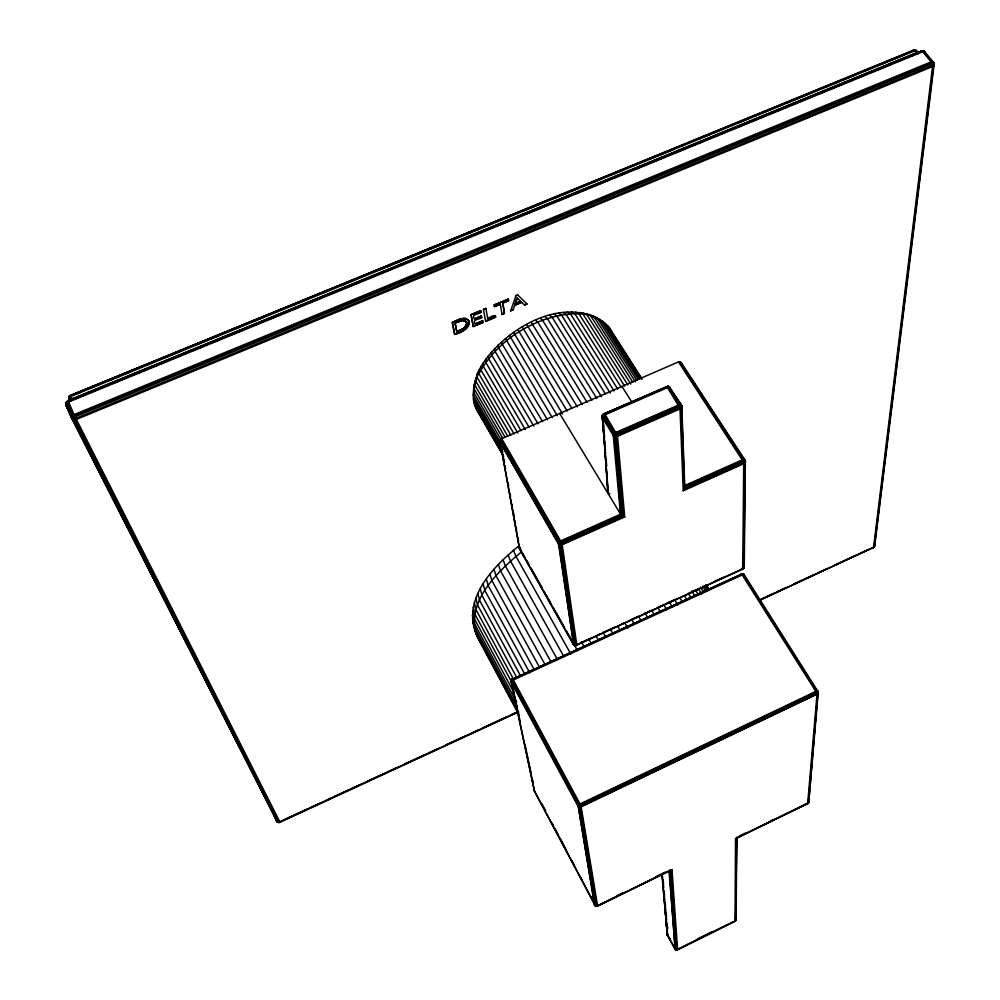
<?xml version="1.0" encoding="UTF-8"?>
<svg xmlns="http://www.w3.org/2000/svg" width="1000" height="1000" viewBox="0 0 1000 1000"><rect width="100%" height="100%" fill="white"/><g stroke="black" fill="none" stroke-linecap="round" stroke-linejoin="round"><path stroke-width="1.5" d="M683.25 490.763L684.8 487.5L684.475 485.65L742.55 459.725C745.387 457.8 746.75 462.8 743.962 463.625L683.25 490.763L679.987 408.2L667.5 387.612L666.65 386.637L666.125 387.275L669.85 387.663L668.088 386.35L604.138 413.625L602.337 415.65L602.513 417.875L613.212 435.225L615.588 436.587L617.575 436.287L680.088 408.913L681.787 406.95L681.3 404.825L668.662 386.488L680.85 405.887L615.237 434.6L603.162 415.175L603.562 414.225L666.65 386.637L669.25 386.788L670.45 388.3L668.662 386.488L670.45 388.3M669.038 871.188L675.238 949.513L677.537 949.8L735.013 921.263L735.537 838.688L808.713 802.55L817.887 691.2L815.812 691.388L578.112 804.912L594.475 904.975L595.625 906.112L597.625 906.075L672.013 869.65L677.575 949.663L676.888 950L674.825 948.988L667.288 934.938L662.712 881.075M674.712 948.8L677.412 949.75L735.55 920.888L736.712 837.3L736.162 919.65C734.375 921.875 734.7 921.275 736.162 919.65C736.025 918.35 735.3 921.413 736.15 919.025M735.062 921.125L735.962 920.238L736.525 838.275M741.513 568.275L742.763 569.25L743.7 462.2L678.487 361.9L500.838 439.012L500.1 442.238L519.6 549.125L520.212 549.775L519.95 548.45L519.6 549.125L573.275 644.362L575.15 645.575L743.462 568.8L744.262 567.15L745.362 460.525L681.162 362.575L678.487 361.9M679.35 361.75L744.438 461.737L743.525 568.462L742.575 569.362M744.688 459.475L744.7 460.825L684.8 487.5L681.787 406.125L680.225 404.312L614.275 433.162L613.212 435.225L620.475 514.225L560.837 540.85L558.387 543.15L573.812 645L576.487 645.225L743.913 568.212L745.062 459.775L745.25 462.512M641.925 378.738L609.275 327.625C568.925 289.125 501.138 329.25 478.988 370.138C475.988 382.863 469.087 397.537 477.038 410.312L503.338 455.975M668.088 386.975L666.175 386.788L668.263 386.4L667.5 387.612L605.225 414.7L602.95 416.512L607.7 493.062L609.837 493.675M477.1 407.925L477.038 410.312L483.638 420.462M478.988 370.138L477.35 373.775L477.238 377.55L510.788 435.138M669.25 386.788L681.612 405.6L680.812 407.65L617.45 435.588L614.688 435.675L613.3 434.575L602.337 415.65L608.237 493.612L602.513 417.875C601.325 416.312 603.888 411.875 605.225 414.7L617.45 435.588L624.712 516.925L561.487 545.05L558.325 543.725L500.1 442.238L558.387 543.15L561.487 545.05L575.988 645.263L575.188 645.612L560.375 543.787L622.762 516.237L624.712 516.925M594.475 904.975L596.213 906.287L597.625 906.075L580.975 805.738L513.35 679.975C512.775 677.575 510.675 680.225 511.075 681.575L534.475 791.225L511.112 680.863L511.875 679.613L742.862 573.775L817.65 692.3L579.375 805.65L512.038 680.825L511.65 679.887L512.775 679.038M477.35 373.775L475.838 381.262L507.738 436.138M501.587 438.462L562.013 543.375L576.825 645.013C575.037 647.138 571.2 642.35 574.288 645.05L559.825 543.65L500.05 441L519.6 549.125M454.725 334.35C473.375 330.7 473.913 309.962 452.362 322.562L454.725 334.35C460.238 332.188 470.487 328.9 468.888 321.087M474.05 398.787L473.9 401.812L502.688 451.725M475.988 377.375L474.738 384.913L505 437.075M474.925 380.913L473.312 395.387L500.65 442.738M474.175 384.387L473.95 388.5L502.587 437.938M473.713 387.775L473.475 392L501.262 440.037M743.95 565.725L744.112 567.625L744.237 566.425L743.312 567.925L743.95 565.725L744.112 567.625L742.837 568.913M518.7 712.288L474.738 630.188C464.487 595.5 494.575 565.612 519.062 545.763L521.7 551.688C497.688 571.587 464.55 602.525 477.312 636.975L518.837 714.6M924.438 52.362L925.337 53.075L923.875 51.025L920.913 51.35L66.3 402.25L65.975 404.7L71.65 418.25L73.5 419.7L76.325 419.462L932.55 66.537L934.112 65.062L933.612 62.325L923.875 51.025L921.388 50.975L68.025 400.8L66.3 402.25L66.137 405.65L71.65 418.25L277.613 822.125L280.075 822.312L517.975 712.237M511.075 681.575L511.163 680.475L511.3 682.237L577.762 805.775L579.688 807.038L581.3 806.787L818.075 693.6L817.975 691.513L744.1 574.587C742.412 573.725 739.562 573.975 743.3 573.925C744.75 575.75 744.788 573.625 742.325 574.875L513.35 679.975L511.3 682.237L512.087 679.45L742.65 574.087C744.912 575.425 743.263 572.925 743 574.625L816.5 691.112L817.625 694.188L817.887 691.2L818.075 693.6M602.337 415.65L604.513 443.188M735.537 838.688L807.663 803.688L816.988 694.613L815.812 691.388L741.625 574.012L511.538 679.788L512.587 678.863M750.55 831.112L808.238 803.288L817.975 691.513M818.25 692.2L808.713 802.55L807.75 803.487M272.863 812.625L276.65 821.087L277.613 822.125L280.075 822.312L278.962 822.337L74.887 419.812L71.487 417.3L71.888 416.275L74.05 414.613L931.1 61.863L933.075 61.75L933.538 65.912L874.275 546.925L760.125 600.188M510.575 215.25L70.638 395.45L68.95 396.65L68.787 399.775L68.95 396.65L70.537 395.312L913.363 50.188L915.638 50.237L916.888 51.312L916.988 52.125L915.075 50.113L913.938 50.312L69.438 396.025L71.375 400.65M71.787 416.763L66.137 405.65L66.162 402.612L68.138 400.95L68.475 401.587M604.525 442.638L602.225 416.275L603.15 414.35L668.088 386.512L669.038 387.2M65.975 404.7L68.513 402.013L922.712 51.725L925.225 52.188L922.025 51.1L66.838 401.575L72.787 415.337L72.362 419.162L277.175 821.8L280.038 822.2M808.775 802.237L808.637 800.638L807.663 803.688M742.325 574.875L742.7 573.7L743.4 574.25M872.675 547.5L873.562 547.425L932.55 66.537L931.1 61.863L922.712 51.725L920.913 51.35L923.263 50.888L925.337 53.075M875 540.025L874.112 547.25L758.812 600.525M875.575 535.388L876.15 530.737M876.525 527.638L877.1 523M877.487 519.9L878.05 515.262M878.438 512.163L879.2 505.962M879.575 502.875L880.15 498.225M880.537 495.138L881.1 490.487M881.488 487.388L882.062 482.75M882.438 479.65L883.012 475M883.587 470.363L883.962 467.262M884.538 462.625L885.113 457.975M885.487 454.875L886.062 450.238M886.438 447.137L887.2 440.95M887.588 437.85L888.162 433.2M888.538 430.112L889.112 425.462M889.488 422.375L890.062 417.725M890.45 414.625L891.012 409.988M891.587 405.337L891.975 402.238M892.537 397.6L893.112 392.95M893.5 389.862L894.062 385.213M894.45 382.113L895.025 377.475M895.588 372.825L895.975 369.738M896.55 365.087L897.113 360.45M897.5 357.35L898.075 352.7M898.45 349.613L899.025 344.963M899.6 340.312L899.975 337.225M900.55 332.575L901.125 327.938M901.5 324.837L902.075 320.188M902.45 317.1L903.025 312.45M903.413 309.35L903.975 304.713M904.55 300.062L904.938 296.975M905.5 292.325L905.888 289.225M906.462 284.587L907.025 279.938M907.412 276.85L907.987 272.2M908.55 267.55L909.125 262.913M909.513 259.812L910.075 255.175M910.462 252.075L911.038 247.425M911.413 244.338L911.988 239.688M912.562 235.05L912.938 231.95M913.512 227.3L913.888 224.213M914.463 219.562L915.037 214.925M915.413 211.825L915.987 207.175M916.562 202.537L916.938 199.438M917.513 194.788L918.088 190.15M918.462 187.05L919.038 182.413M919.412 179.312L919.987 174.662M920.562 170.025L920.938 166.925M921.513 162.288L921.9 159.188M922.463 154.537L923.037 149.9M923.425 146.8L923.988 142.162M924.562 137.513L924.95 134.412M925.512 129.775L925.9 126.675M926.475 122.025L926.85 118.938M927.425 114.288L928 109.65M928.562 105L928.95 101.9M929.525 97.263L929.9 94.162M930.475 89.525L931.05 84.875M931.425 81.775L932 77.138M932.575 72.487L932.95 69.4M933.612 62.325L934.163 64.112L874.688 546.213L873.1 547.8M934.112 65.062L924.275 51.45M667.5 387.612L668.713 386.662L667.05 387L667.562 386.388L668.388 387.312L680.812 407.65L684 489.762L743.9 462.987L745.15 461.887L745.188 460.25M916.988 52.125L915.638 50.237L916.888 51.312L915.075 50.113L912.925 50.538L913.938 50.312L917.812 53.55L915.638 50.237L912.925 50.538L912.7 51.288L913.85 51.013M574.462 645.387L573.587 644.613L558.962 543.8L561.263 541.638L621.038 514.95L622.762 516.237L615.45 435.175L681.062 406.45L681.488 407.738M466.225 325.613L466.613 323.7L464.012 328.3L456.85 331.825L455.025 322.9L462.825 320.288L465.412 320.925L466.512 322.413L465.412 320.925M559.612 413.35L621.038 514.95L614.263 434.55L616.413 432.863L678.988 405.487L681.612 405.6L680.9 408.413M603.325 414.15L615.062 432.537L614.625 436.35L621.825 515.638L560.163 543.263L500.3 439.888L501.413 446.012M512.513 678.925L511.838 679.362L579.237 803.95L578.9 806.825L595.812 906.125L534.35 790.9L594.963 905.288L597.625 906.075M500.838 439.012L560 541.312L559.825 543.65L558.325 543.725M816.988 694.613L817.8 692.725L579.562 806.087L596.213 906.287L596.888 906.3L580.513 807.038L579.237 803.95M873.413 547.775L874.737 545.425L874.5 546.038M597.312 905.8L594.9 905.525L578.237 806.388L579 805.113L816.2 692.075L817.875 691.712L818.188 692.562M933.538 65.912L934.038 63.238L932.2 61.588M681.3 404.825L680.85 405.887L678.525 404.688M579.963 803.55L579.375 805.65L581.188 806.35L816.95 694.137L817.8 692.725L816.2 692.075M69.488 411.488L65.963 404.538L66.862 401.725M68.987 397.688L69.8 396.737C69.25 394.837 72.188 395.462 68.95 396.65L68.637 398.75L69.463 396.175L70.938 396.05L68.987 397.688L68.787 399.775M615.95 432.05L615.237 434.6L617.45 435.588M560.837 540.85L560.163 543.263L562.263 544.163L623.75 516.675L616.6 436.575L615.062 432.537M669.362 870.138L675.113 949.312L675.888 949.825L667.288 934.938L666.925 925.975L667.487 933.713M667.575 934.013L667.288 934.938L664.712 902.613M515.312 303.363L517.163 297.975L520.625 301.337L515.413 303.525L520.625 301.337M515.413 303.525L517.163 297.975M579.938 805.387L580.337 804.262M744.712 463.15L744.887 461.35L742.987 460.475L684.788 486.475M561.487 545.05L561.263 541.638M615.925 434.25L616.413 432.863M510.688 310.863L515.95 295.675L517.663 294.962L527.025 304.012L524.575 305.038L521.737 302.3L514.612 305.287L513.138 309.837L510.588 310.7L513.138 309.837M68.138 400.95L74.05 414.613L73.5 419.7L278.263 822.463L517.95 711.95M921.925 51.863L922.55 50.763L922.025 51.1M74.05 414.613L73.888 417.65L74.887 419.812M69.713 401.312L68.65 398.9L70.987 396.425L914.562 50.875L916.388 50.788L918.45 53.637L916.175 52.825L72.05 398.837L70.075 400.363L68.838 397.088L69.475 396.337L70.987 396.425L72.537 399.913M742.763 569.25L743.487 568.3L742.275 569.225M72.362 419.162L75.812 418.425L932.537 65.4L932.887 62.65L931.1 61.863M272.488 810.638L272.625 811.538M520.312 548.5L519.8 549.525L519.388 547.725M676.888 950L671.338 870.15L670.625 870.4L676.787 949.938M679.987 408.2L680.562 406.863M743.9 462.987L744.887 461.35L743.962 463.625M465.387 326.938L466.375 324.825M816.95 694.137L817.425 693.1M573.812 645L576.175 644.812L575.812 644.212L575.05 645.512L573.275 644.362M922.712 51.725L923.125 50.85L923.812 51.463M914.562 50.875L914.95 50.075L915.575 50.637M932.55 66.537L934.163 64.112M680.088 408.913L681.062 406.45L678.988 405.487M597.05 905.375L596.237 906.25L597.625 905.913L596.112 906.1L594.012 902.513M279.538 821.038L278.488 822.425L276.65 821.087M468.537 325.1L468.975 324.387M741.963 574.35L742.325 573.8L741.188 573.975L742.688 573.763M743 574.625L742.862 573.775L741.137 574.288M735.575 919.062L736.05 919.9M464.012 328.3L465.763 326.1M604.788 414.075L602.663 415.763L602.6 417.225M808.45 802L808.637 800.638M602.55 415.487L603.162 414.812M808.312 803.088L807.487 803.7M735.013 921.263L735.888 920.4M513.038 679.425L511.337 681.812L511.838 679.362M463.1 328.963L464.675 327.45M467.45 326.85L468.15 326.138M873.825 547.288L874.062 546.5L873.562 547.425M279.85 821.75L278.488 822.425L277.025 821.4L273.875 814.35M807.55 802.75L808.225 802.725L807.212 803.487M666.125 387.275L668.088 386.512M734.875 921.225L735.438 919.95M932.537 65.4L933.525 64.713L933.238 63.688L931.75 62.875L71.487 417.3M465.863 328.55L466.812 327.875M874.45 546.65L873.512 547.013M575.962 645.575L576.825 645.013C573.038 645.55 577.938 646.1 576.175 644.812L574.688 645.212M456.75 331.65L463.913 328.137M913.938 50.312L916.012 50.625L916.175 51.463L915.075 51.075M744.438 461.737L684.525 488.638L681.525 406.9M464.875 329.35L465.962 328.713M68.162 401.175L66.3 402.25L65.963 404.538M727.812 924.4L676.275 949.938L677.575 949.663M74.575 415.8L279.938 822.075L279.062 822.562L278.587 821.375L278.15 822.163L277.025 821.4M697.463 938.95L712.5 931.488M730.55 923.05L733.288 921.688M616.512 895.888L623.462 892.5M655.45 876.912L665.188 872.163M739.525 835.938L745.138 833.2M770.4 820.888L773.213 819.525M598.713 905.113L626.65 891.5M629.438 890.138L665.75 872.438M736.737 837.85L747.788 832.463M672.013 869.65L596.888 906.3M285.512 819.125L306.737 809.312M309.562 808L319.462 803.425M326.538 800.15L330.788 798.188M333.612 796.875L347.762 790.325M350.588 789.025L360.5 784.438M367.575 781.162L384.55 773.312M387.375 772L397.287 767.425M404.363 764.15L425.575 754.338M428.413 753.025L438.312 748.438M445.387 745.163L466.613 735.35M469.438 734.038L479.35 729.463M482.175 728.15L507.638 716.363M510.475 715.062L517.55 711.787M760.9 599.2L773.637 593.312M776.462 592L786.363 587.425M793.438 584.15L814.663 574.338M817.487 573.025L827.4 568.438M834.475 565.175L855.688 555.35M858.525 554.038L868.425 549.462M580.425 642.862L590.337 638.325M597.425 635.075L600.262 633.775M604.513 631.825L614.425 627.288M621.5 624.038L624.338 622.737M630 620.138L638.5 616.25M645.588 613L651.25 610.4M658.337 607.15L662.588 605.212M665.425 603.913L675.337 599.362M689.5 592.875L699.412 588.325M713.587 581.838L723.5 577.288M605.388 413.688L609.625 411.85M612.45 410.625L664.712 387.887M454.625 334.188L452.262 322.388C456.925 320.938 464.162 315.462 468.575 320.45M473.275 326.562L470.988 314.562L480.725 310.688L471.075 314.725L473.275 326.562L483.062 322.463L482.688 320.775L475.325 323.862L482.688 320.775M483.413 309.363L485.95 308.5L483.413 309.363L485.6 321.388L495.6 317.2C496.55 311.025 476.8 325.775 495.35 315.675M494.425 306.4L494.175 304.862L508.4 299.113L494.275 305.025L494.538 306.575L500.375 304.125L494.538 306.575M473.713 315.075C492.738 309.812 468.7 311.975 474.462 318.837L481.388 315.938L474.462 318.837M502.7 302.938L508.638 300.663L502.8 303.113L504.475 313.475L502.075 314.488L504.375 313.3L502.8 303.113M474.65 320.2C492.987 315.075 469.6 317.225 475.425 324.025M473.175 326.4L483.062 322.463M495.25 315.512L495.5 317.025L485.6 321.388M76.712 393.688L81.037 391.912M89.688 388.375L95.45 386.012M108.425 380.7L112.75 378.925M115.638 377.75L119.963 375.975M125.725 373.612L130.05 371.85M147.35 364.762L151.675 362.987M164.65 357.675L168.975 355.913M171.863 354.725L180.512 351.188M196.363 344.688L200.688 342.925M203.575 341.737L207.9 339.975M210.787 338.787L217.987 335.838M235.287 328.75L239.613 326.987M252.587 321.675L256.913 319.9M259.8 318.725L264.125 316.95M291.512 305.738L295.837 303.962M298.725 302.787L305.925 299.825M323.225 292.75L327.55 290.975M340.525 285.663L344.85 283.888M347.738 282.712L352.062 280.938M379.45 269.725L383.775 267.95M386.662 266.775L390.988 265M396.75 262.638L401.075 260.875M409.725 257.325L412.612 256.15M418.375 253.787L422.7 252.013M428.475 249.65L432.8 247.887M435.675 246.7L440 244.938M442.887 243.75L450.1 240.8M467.4 233.713L471.725 231.95M474.6 230.763L478.925 229M484.688 226.637L489.012 224.862M506.312 217.775L510.637 216.012M523.612 210.7L527.938 208.925M530.812 207.738L539.462 204.2M555.312 197.712L559.637 195.938M562.525 194.75L566.85 192.987M572.612 190.625L576.938 188.85M594.225 181.762L598.55 180M611.525 174.675L615.837 172.913M618.725 171.725L623.05 169.963M650.425 158.737L654.75 156.962M657.638 155.787L664.837 152.838M667.725 151.65L672.05 149.887M680.688 146.337L683.575 145.162M699.425 138.663L703.75 136.888M706.625 135.712L710.95 133.938M713.838 132.762L721.038 129.812M738.337 122.725L742.663 120.95M745.537 119.775L749.862 118M755.625 115.638L759.95 113.863M762.837 112.688L771.475 109.15M777.237 106.788L781.562 105.013M787.337 102.65L791.65 100.875M794.538 99.7L798.863 97.925M801.737 96.75L810.387 93.2M826.237 86.713L830.562 84.938M833.45 83.75L837.775 81.988M843.538 79.625L847.862 77.85M850.738 76.675L855.062 74.9M863.713 71.363L869.475 69M882.438 63.688L886.762 61.913M889.65 60.725L904.062 54.825M75.425 398.725L80.037 396.85M82.65 395.763L86.988 393.988M92.775 391.613L97.112 389.837M104.588 386.788L108.925 385.012M114.462 382.725L119.038 380.863M121.688 379.762L126.025 377.987M136.363 373.75L140.7 371.975M143.588 370.788L147.925 369.012M153.488 366.725L158.025 364.875M160.712 363.762L165.05 361.975M175.362 357.762L179.7 355.988M192.525 350.712L197.025 348.875M199.75 347.75L204.088 345.975M214.363 341.775L218.7 340M231.55 334.712L236.025 332.887M238.775 331.75L243.113 329.975M253.363 325.788L257.7 324M270.587 318.712L275.025 316.9M277.812 315.75L282.15 313.962M292.362 309.788L296.688 308.012M309.613 302.7L314.025 300.912M316.837 299.738L321.175 297.962M348.65 286.7L353.025 284.913M355.875 283.738L360.213 281.962M387.675 270.7L392.025 268.925M400.688 265.375L403.575 264.175M426.688 254.713L431.05 252.913M439.688 249.375L442.612 248.175M458.462 241.688L462.85 239.875M465.688 238.725L470.075 236.912M478.75 233.35L481.637 232.162M497.463 225.688L501.875 223.875M504.688 222.725L509.113 220.912M526.45 213.787L530.788 212.013M536.462 209.7L540.913 207.862M543.688 206.737L548.013 204.963M558.263 200.75L562.6 198.975M565.487 197.787L569.825 196.012M575.462 193.713L579.938 191.863M582.688 190.75L587.013 188.975M597.288 184.75L601.625 182.975M604.513 181.788L608.85 180.012M614.462 177.712L618.975 175.863M621.688 174.762L626.2 172.9M636.325 168.75L640.662 166.962M643.55 165.775L647.887 164M653.462 161.725L658 159.85M660.688 158.763L665.013 156.988M675.35 152.738L679.688 150.963M682.575 149.775L686.912 148M692.463 145.738L697.038 143.85M699.675 142.775L704.013 141M714.388 136.738L718.725 134.963M721.612 133.775L725.95 132M731.462 129.75L736.062 127.85M738.675 126.788L743.012 125.013M753.413 120.738L757.75 118.95M760.638 117.762L764.975 115.988M770.45 113.75L775.1 111.838M777.675 110.787L786.663 107.1M792.45 104.725L796.787 102.95M799.675 101.762L804.013 99.987M809.45 97.762L813.787 95.988M819.562 93.612L823.9 91.838M831.475 88.725L835.812 86.95M838.7 85.763L843.037 83.987M848.45 81.775L852.788 80M858.562 77.625L862.9 75.85M870.512 72.725L874.85 70.938M877.738 69.75L886.413 66.2M887.45 65.788L891.787 64M897.562 61.638L901.9 59.862M909.538 56.712L913.875 54.938M456.85 331.825L455.112 323.062L462.062 320.538L465.938 321.463M742.987 460.475L745 460.225L745.375 461.262M581.188 806.35L578.237 806.388M562.263 544.163L560.425 544.425M613.8 435.887L615.45 435.175L617.575 436.287M458.787 321.312L460.037 321.05M931.75 62.875L933.575 62.737L933.075 61.75M574.288 644.625L575.025 644.5M558.862 544.362L560.375 543.787L562.4 544.775M676.612 949.75C674.038 949.538 675.975 948.462 674.087 946.363M464.325 318.55L465.25 318.45M71.65 418.25L933.713 63.2M668.312 935.75L667.288 934.312L664.788 903.175M668.388 387.312L670.275 387.762M595.462 905.25L594.625 905.188M743.012 568.775L741.912 568.85L743.25 568.9M613.3 434.575L614.862 435.025L613.212 435.225M461 320.575L462.062 320.538M575.988 645.263L573.587 644.613M596.925 906.125L594.9 905.525L595.625 906.112M676.938 949.862L675.113 949.312M69.837 397.075L68.838 397.088L68.65 398.9M67.263 402.725L65.838 403.512L66.137 405.65M603.162 415.175L604.338 415.188M558.387 543.15L559.263 543.188M465.35 318.625L466.15 318.65M68.513 402.013L66.875 401.912L66.375 403.675L71.888 416.275L76.325 419.462M605.225 414.7L603 414.787L602.95 416.512L614.263 434.55M278.962 822.337L277.175 821.8M922.225 51.05L923.3 51.15M511.763 680.263L512.65 680.362M513.35 679.975L511.65 679.887L511.587 681.338L579.087 805.95L577.762 805.775M917.188 52.587L918 52.737M473.25 606.975L474.825 614.075L578.587 805.525M462.825 320.288L463.713 320.475M581.3 806.787L577.825 805.375M815.812 691.388L817.65 692.3L817.6 691.012M742.55 459.725L744.7 460.825L680.275 361.975M75.812 418.425L73.888 417.65L72.787 415.337M590.125 314.887L597.137 317.887L636.938 380.425M593.225 316.137L600.087 319.413L638.212 379.237M586.812 313.85L593.938 316.588L635.425 381.838M600.062 319.925L602.788 321.163L639.763 379.125M583.288 313.05L590.525 315.525L632.837 382.2M602.463 321.85L605.225 323.113L640.475 378.35M579.575 312.488L586.875 314.7L630.862 384.113M607.137 326.6L609.275 327.625L612.175 332.825M575.688 312.162L579.025 313.788L583.038 314.125L627.85 384.963M579.6 806.587L580.513 807.038M571.638 312.087L574.837 313.712L579.025 313.788L624.637 386.075M567.45 312.262L570.5 313.9L617.712 389.062M464.3 320.425L465 320.8M563.138 312.688L566.038 314.337L614.038 390.95M816.5 691.112L817.475 691.688M679.412 404.387L680.65 405.138M743.363 459.438L744.513 460.125M558.713 313.35L561.475 315.025L610.237 393.075M615.5 435.875L616.6 436.575M596.087 317.625L598.713 319.312M554.225 314.25L556.825 315.963L605.525 394.137M743.3 573.925L744.513 575.15M549.663 315.4L552.1 317.15L601.55 396.775M545.062 316.788L547.35 318.587L596.812 398.488M540.45 318.387L542.562 320.25L591.938 400.262M535.825 320.225L537.788 322.15L587.05 402.275M531.237 322.275L582.188 404.487M681.6 406.388L680.875 404.462M681.162 362.575L682.475 364.625M526.7 324.525L577.375 406.912M519.95 548.45L520.487 549.138M522.225 326.975L571.812 408.2M916.175 52.825L916.762 53.75M607.388 325.275L641.762 379.1M675.75 949.837L669.938 870.4M621.925 386.388L631.875 402.163M621.263 387.438L574.837 313.712C535.75 315.775 497.688 339.35 478.938 373.787L514.15 434.1M479.212 640.013L476.662 634M706.575 585.225L709 589.163M706.162 585.05L708.637 589.025M705.425 585.188L707.862 589.138M704.225 585.575L707.487 590.862M702.625 586.25L705.9 591.562M527.025 304.012L524.575 305.038M700.638 587.238L703.088 591.225M698.462 588.85L701.7 594.125M517.663 294.962L515.95 295.675M521.737 302.3L514.612 305.287M695.7 590.438L698.125 594.4M691.775 591.038L694.2 595M688.312 593.275L690.75 597.263M468.25 320.05L468.988 321.25M684.55 595.875L686.975 599.862M567.15 411L517.837 329.6M679.663 597.475L682.087 601.475M562.587 413.95L513.562 332.4M674.613 599.587L677.812 604.862M557.362 415.75L509.425 335.363M669.212 601.838L672.4 607.137M552.3 417.675L505.425 338.462M663.587 604.438L666.775 609.75M547.413 419.725L502.35 344.363L501.613 341.688M657.775 607.362L660.163 611.362M542.562 421.613L498.587 347.825L497.975 345.025M651.8 610.612L654.175 614.625M538.075 423.837L495.037 351.375L494.538 348.45M644.912 612.85L647.288 616.862M533.825 426.138L491.712 355L491.325 351.962M529.012 427.15L488.625 358.7L488.338 355.55M638.713 616.725L641.087 620.737M525.275 429.538L485.788 362.45L485.613 359.162M521.013 430.613L483.225 366.225L483.125 362.812M631.675 619.55L634.038 623.575M517.825 433.038L480.938 370.012L480.925 366.475M624.625 622.65L627.762 628.025M617.575 626.013L619.925 630.05M610.575 629.625L612.925 633.675M473.45 398.663L501.512 447.3M474.65 404.8L502.6 453.3M485.95 424.487L494.438 439.212M495.988 441.887L497.525 444.562M499.075 447.25L501.388 451.262M475.7 407.638L503.6 456.075M602.888 632.112L605.225 636.163M596.1 636.15L598.425 640.212M588.7 639.025L591.013 643.088M581.487 642.075L583.787 646.137M522.475 553.038L525.525 558.462M526.925 560.675L529.35 565.25M530.887 567.962L532.413 570.675M533.038 571.512L542.362 588.3M543.888 591.013L545.425 593.725M546.025 594.525L551.538 604.575M553.075 607.288L555.363 611.35M555.962 612.137L564.55 627.625M566.075 630.337L568.375 634.412M568.95 635.15L577.55 650.688M520.975 551.125L573.688 644.587M570.8 654L515.962 556.3L513.438 550.288M563.587 656.05L510.5 561.05L508.1 554.925M557.438 659.525L505.337 565.875L503.062 559.663M550.875 661.7L500.513 570.775L498.338 564.462M544.675 663.913L496.037 575.725L493.963 569.312M539.612 667.475L491.938 580.688L489.963 574.188M534.2 669.663L488.225 585.65L486.337 579.062M529.788 672.875L484.913 590.588L483.1 583.9M669.038 937.075L670.487 939.725M524.475 673.562L482.025 595.475L480.275 588.7M520.35 675.55L479.562 600.288L477.875 593.425M516.688 677.425L477.537 605L475.9 598.062M513.488 679.175L475.962 609.612L474.363 602.587M513.575 691.775L474.137 618.375L472.587 611.213M516.663 702.225L473.9 622.513L472.362 615.275M474.1 626.45L517.463 707.362M518.25 712.962L475.812 633.7L472.562 619.163M541.938 803.825L545.562 810.675M552.062 823.012L553.513 825.75M554.963 828.487L558.575 835.35M560.025 838.088L566.538 850.425M571.6 860.013L574.487 865.5M581 877.837L582.45 880.575M591.125 897.025L592.575 899.762M560.812 542.938L560 541.312M200.075 668.587L201.488 671.363M207.125 682.487L208.538 685.263M229.013 725.562L232.537 732.513M236.062 739.463L237.475 742.25M257.95 782.55L261.475 789.5M265.012 796.45L268.538 803.4M85.9 444.538L91.55 455.65M92.963 458.425L96.487 465.375M102.137 476.488L103.55 479.263M114.138 500.1L120.487 512.6M124.012 519.538L127.537 526.487M131.075 533.438L132.487 536.213M143.075 557.038L151.537 573.713M152.95 576.487L156.488 583.438M162.125 594.55L163.538 597.325M172.013 613.987L180.475 630.662M181.887 633.438L187.537 644.55M191.062 651.488L192.475 654.262M198.125 665.375L211.537 691.775M212.95 694.55L216.475 701.488M220.012 708.438L223.538 715.375M227.062 722.325L240.475 748.713M241.887 751.488L247.537 762.6M251.062 769.55L252.475 772.325M256 779.275L272.238 811.213L272.062 810.337M475.712 629.538L473.188 622.837M70.65 395.65L70.987 396.425M743.763 567.463L743.825 566.225L744.112 567.625M735.925 918.438L735.788 919.638M513 687.825L517.537 709.2M518.188 712.25L520.45 722.938M524.987 744.312L531.475 774.85M532.112 777.9L533.413 784.013M501.962 449.075L502.512 452.137M503.075 455.2L504.45 462.85M505.012 465.913L505.562 468.975M508.05 482.75L508.612 485.812M509.988 493.462L510.55 496.525M511.925 504.175L512.487 507.238M513.038 510.3L514.425 517.95M514.975 521.013L515.525 524.075M516.075 527.137L516.638 530.2M518.025 537.85L518.575 540.913M480.625 310.525L481 312.238M481.287 315.763L481.662 317.462M485.85 308.337L487.75 318.863M500.275 303.95L502.075 314.488M508.3 298.95L508.638 300.663M661.787 873.55L667.5 935.525L663.725 892.125M603.55 426.213L602.987 420.087L603.562 427.775M604.125 432.35L604.55 436.95M604.788 446.25L605.462 453.925M606 460.062L606.538 466.2M662.237 875.088L663.45 889.025M604.788 445.737L605.462 453.5M606.138 461.25L606.55 465.9M662.188 874.925L662.45 878M603.938 432.375L604.438 438.525M605.075 446.2L605.45 450.812M606.2 460.025L606.462 463.1M662.987 881.062L663.487 887.225M663.85 891.838L664.463 899.538M662.913 879.825L663.538 887.613M663.787 890.725L664.538 900.062M666.312 913.225L666.55 916.3M664.225 891.988L664.475 895.075M665.075 902.8L665.562 908.988M665.925 913.612L666.525 921.35M663.2 879.812L663.55 884.488M664.137 892.275L664.488 896.938M664.95 903.162L665.537 910.95M665.763 914.062L667.288 934.312M665.238 902.788L665.462 905.888M666.025 913.612L666.475 919.8M681.787 406.125L681.787 406.95M466.613 323.212L466.7 323.862L466.613 323.212M466.662 322.987L466.413 322.25L466.662 322.987M667.513 928.587L667.275 925.512L667.537 928.587"/></g></svg>
